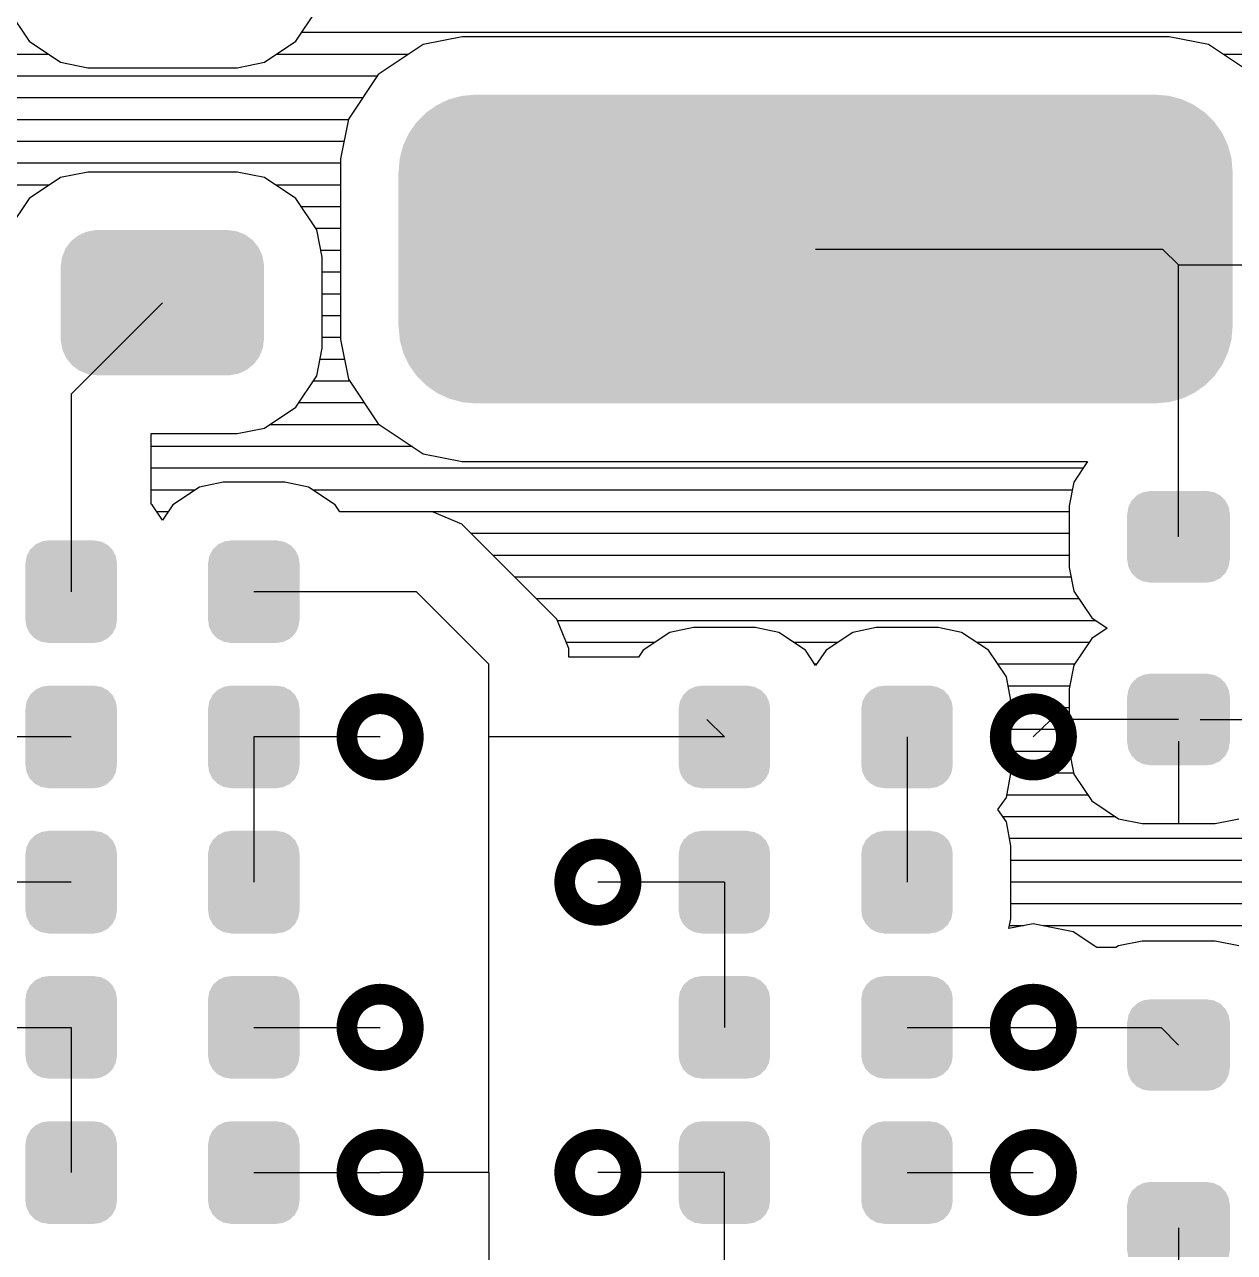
# Model space of a CAD drawing. Extents: x 295 to 953, y 10 to 290.
# Drawn here: x 657.1 to 678.27, y 137.18 to 158.66 of the extents above; entities that cross this region are included whole.
import ezdxf

# ---------------------------------------------------------------- set-up
doc = ezdxf.new("R2010")
doc.units = 0
doc.header["$LTSCALE"] = 5
doc.header["$MEASUREMENT"] = 0
doc.layers.get('0').update_dxf_attribs({"linetype": 'CONTINUOUS', "lineweight": 25})

msp = doc.modelspace()

# ---------------------------------------------------------------- linework, layer by layer
for p, q in [((656.81, 158.915), (657.175, 158.367)), ((661.844, 158.367), (662.21, 158.915)), ((680.457, 158.519), (661.94, 158.519)), ((657.175, 158.367), (657.724, 158.001)), ((661.295, 158.001), (661.844, 158.367)), ((664.069, 158.311), (663.282, 157.787)), ((664.755, 158.448), (664.069, 158.311)), ((677.125, 158.448), (664.755, 158.448)), ((677.81, 158.311), (677.125, 158.448)), ((678.598, 157.787), (677.81, 158.311)), ((657.521, 158.138), (651.826, 158.138)), ((663.805, 158.138), (661.498, 158.138)), ((680.462, 158.138), (678.075, 158.138)), ((657.724, 158.001), (658.202, 157.904)), ((658.202, 157.904), (660.818, 157.904)), ((660.818, 157.904), (661.295, 158.001)), ((663.261, 157.757), (652.08, 157.757)), ((663.282, 157.787), (662.763, 157.005)), ((663.007, 157.376), (652.304, 157.376)), ((662.763, 157.005), (662.621, 156.314)), ((662.758, 156.995), (655.082, 156.995)), ((662.682, 156.614), (655.469, 156.614)), ((662.621, 156.233), (655.656, 156.233)), ((662.621, 156.314), (662.621, 153.149)), ((657.724, 155.984), (657.175, 155.618)), ((658.202, 156.081), (657.724, 155.984)), ((660.818, 156.081), (658.202, 156.081)), ((661.295, 155.984), (660.818, 156.081)), ((661.844, 155.618), (661.295, 155.984)), ((657.521, 155.852), (655.712, 155.852)), ((662.621, 155.852), (661.498, 155.852)), ((657.175, 155.618), (656.81, 155.07)), ((662.21, 155.07), (661.844, 155.618)), ((662.621, 155.471), (661.94, 155.471)), ((662.621, 155.09), (662.2, 155.09)), ((662.301, 154.592), (662.21, 155.07)), ((662.621, 154.709), (662.281, 154.709)), ((670.937, 154.734), (677.008, 154.734)), ((677.008, 154.734), (677.287, 154.455)), ((662.301, 152.997), (662.301, 154.592)), ((677.287, 149.7), (677.287, 154.455)), ((677.287, 154.455), (684.272, 154.455)), ((662.621, 154.328), (662.301, 154.328)), ((657.912, 152.194), (659.507, 153.795)), ((662.621, 153.947), (662.301, 153.947)), ((662.621, 153.566), (662.301, 153.566)), ((662.621, 153.185), (662.301, 153.185)), ((662.621, 153.149), (662.763, 152.459)), ((662.21, 152.514), (662.301, 152.997)), ((662.692, 152.804), (662.266, 152.804)), ((661.844, 151.966), (662.21, 152.514)), ((662.789, 152.423), (662.144, 152.423)), ((662.763, 152.459), (663.282, 151.676)), ((657.912, 152.194), (657.912, 148.74)), ((661.295, 151.6), (661.844, 151.966)), ((663.043, 152.042), (661.89, 152.042)), ((663.312, 151.661), (661.382, 151.661)), ((663.282, 151.676), (664.069, 151.153)), ((659.309, 150.274), (659.309, 151.509)), ((659.309, 151.509), (660.818, 151.509)), ((660.818, 151.509), (661.295, 151.6)), ((663.881, 151.28), (659.309, 151.28)), ((664.069, 151.153), (664.755, 151.016)), ((664.755, 151.016), (675.697, 151.016)), ((675.697, 151.016), (675.458, 150.655)), ((675.616, 150.899), (659.309, 150.899)), ((660.157, 150.569), (659.69, 150.259)), ((660.569, 150.655), (660.157, 150.569)), ((661.651, 150.655), (660.569, 150.655)), ((662.062, 150.569), (661.651, 150.655)), ((662.53, 150.259), (662.062, 150.569)), ((675.458, 150.655), (675.372, 150.244)), ((660.076, 150.518), (659.309, 150.518)), ((675.428, 150.518), (662.144, 150.518)), ((659.329, 150.259), (659.309, 150.274)), ((659.507, 149.99), (659.329, 150.259)), ((659.604, 150.137), (659.416, 150.137)), ((659.69, 150.259), (659.507, 149.99)), ((662.611, 150.137), (662.53, 150.259)), ((675.372, 150.137), (662.611, 150.137)), ((664.232, 150.137), (662.611, 150.137)), ((664.745, 149.924), (664.232, 150.137)), ((675.372, 150.244), (675.372, 149.162)), ((665.141, 149.527), (664.745, 149.924)), ((675.372, 149.756), (664.912, 149.756)), ((666.015, 148.654), (665.141, 149.527)), ((675.372, 149.375), (665.293, 149.375)), ((675.372, 149.162), (675.458, 148.75)), ((675.408, 148.994), (665.674, 148.994)), ((663.952, 148.74), (661.107, 148.74)), ((665.222, 147.47), (663.952, 148.74)), ((666.411, 148.257), (666.015, 148.654)), ((675.458, 148.75), (675.768, 148.283)), ((675.55, 148.613), (666.055, 148.613)), ((666.619, 147.744), (666.411, 148.257)), ((675.844, 148.232), (666.421, 148.232)), ((675.768, 148.283), (676.037, 148.105)), ((668.387, 148.029), (667.92, 147.719)), ((668.798, 148.115), (668.387, 148.029)), ((669.88, 148.115), (668.798, 148.115)), ((670.292, 148.029), (669.88, 148.115)), ((670.759, 147.719), (670.292, 148.029)), ((671.587, 148.029), (671.12, 147.719)), ((671.999, 148.115), (671.587, 148.029)), ((673.081, 148.115), (671.999, 148.115)), ((673.492, 148.029), (673.081, 148.115)), ((673.96, 147.719), (673.492, 148.029)), ((676.037, 148.105), (675.768, 147.922)), ((668.113, 147.851), (666.578, 147.851)), ((671.313, 147.851), (670.566, 147.851)), ((675.717, 147.851), (673.767, 147.851)), ((675.768, 147.922), (675.458, 147.455)), ((666.619, 147.597), (666.619, 147.744)), ((667.838, 147.597), (666.619, 147.597)), ((667.92, 147.719), (667.838, 147.597)), ((670.937, 147.45), (670.759, 147.719)), ((671.12, 147.719), (670.937, 147.45)), ((674.275, 147.252), (673.96, 147.719)), ((665.222, 146.2), (665.222, 147.47)), ((670.952, 147.47), (670.927, 147.47)), ((675.463, 147.47), (674.127, 147.47)), ((675.458, 147.455), (675.372, 147.043)), ((674.356, 146.835), (674.275, 147.252)), ((675.382, 147.089), (674.305, 147.089)), ((675.372, 147.043), (675.372, 145.961)), ((674.356, 145.56), (674.356, 146.835)), ((675.372, 146.708), (674.356, 146.708)), ((669.032, 146.505), (669.342, 146.2)), ((675.057, 146.505), (674.747, 146.2)), ((677.287, 146.505), (675.057, 146.505)), ((676.906, 146.505), (675.372, 146.505)), ((677.668, 146.505), (679.207, 146.505)), ((675.372, 146.327), (674.356, 146.327)), ((657.912, 146.2), (655.697, 146.2)), ((661.107, 146.2), (661.107, 143.66)), ((663.317, 146.2), (661.107, 146.2)), ((665.222, 138.58), (665.222, 146.2)), ((669.342, 146.2), (665.222, 146.2)), ((672.537, 146.2), (672.537, 143.66)), ((677.287, 146.124), (677.287, 144.686)), ((675.377, 145.946), (674.356, 145.946)), ((675.372, 145.961), (675.458, 145.55)), ((674.275, 145.143), (674.356, 145.56)), ((675.453, 145.565), (674.356, 145.565)), ((675.458, 145.55), (675.768, 145.082)), ((674.127, 144.93), (674.275, 145.143)), ((675.702, 145.184), (674.28, 145.184)), ((675.768, 145.082), (676.236, 144.767)), ((674.275, 144.712), (674.127, 144.93)), ((676.19, 144.803), (674.214, 144.803)), ((676.236, 144.767), (676.652, 144.686)), ((677.927, 144.686), (678.344, 144.767)), ((674.356, 144.295), (674.275, 144.712)), ((676.652, 144.686), (677.927, 144.686)), ((686.959, 144.422), (674.331, 144.422)), ((674.356, 143.02), (674.356, 144.295)), ((686.959, 144.041), (674.356, 144.041)), ((657.912, 143.66), (655.697, 143.66)), ((657.531, 143.66), (656.093, 143.66)), ((669.342, 143.66), (667.127, 143.66)), ((669.342, 143.66), (669.342, 141.12)), ((686.959, 143.66), (674.356, 143.66)), ((686.959, 143.279), (674.356, 143.279)), ((674.32, 142.847), (674.356, 143.02)), ((674.747, 142.928), (674.32, 142.847)), ((674.574, 142.898), (674.331, 142.898)), ((675.443, 142.791), (674.747, 142.928)), ((686.959, 142.898), (674.925, 142.898)), ((675.86, 142.517), (675.443, 142.791)), ((676.652, 142.629), (676.236, 142.547)), ((677.927, 142.629), (676.652, 142.629)), ((678.344, 142.547), (677.927, 142.629)), ((676.19, 142.517), (675.86, 142.517)), ((676.19, 142.517), (675.86, 142.517)), ((676.236, 142.547), (676.19, 142.517)), ((655.697, 141.12), (657.912, 141.12)), ((657.912, 141.12), (657.912, 138.58)), ((661.107, 141.12), (663.317, 141.12)), ((672.537, 141.12), (674.747, 141.12)), ((674.747, 141.12), (676.982, 141.12)), ((676.982, 141.12), (677.287, 140.81)), ((661.107, 138.58), (663.317, 138.58)), ((665.222, 138.58), (663.317, 138.58)), ((665.222, 138.58), (665.222, 128.11)), ((669.342, 138.58), (667.127, 138.58)), ((669.342, 136.04), (669.342, 138.58)), ((672.537, 138.58), (674.747, 138.58)), ((677.287, 137.615), (677.287, 129.055))]:
    msp.add_line(p, q)
at = {"const_width": 0.363}
for points in [[(663.898, 146.2, -1), (662.737, 146.2, -1)], [(675.328, 146.2, -1), (674.167, 146.2, -1)], [(667.708, 143.66, -1), (666.547, 143.66, -1)], [(663.898, 141.12, -1), (662.737, 141.12, -1)], [(675.328, 141.12, -1), (674.167, 141.12, -1)], [(663.898, 138.58, -1), (662.737, 138.58, -1)], [(667.708, 138.58, -1), (666.547, 138.58, -1)], [(675.328, 138.58, -1), (674.167, 138.58, -1)]]:
    msp.add_lwpolyline(points, format="xyb", close=True, dxfattribs=at)
for points in [[(677.121, 157.414), (676.888, 157.434), (664.761, 157.414), (664.986, 157.434)], [(677.751, 157.12), (677.565, 157.25), (664.124, 157.12), (664.308, 157.25)], [(677.565, 157.25), (677.559, 157.254), (664.308, 157.25), (664.317, 157.254)], [(677.559, 157.254), (677.353, 157.35), (664.317, 157.254), (664.519, 157.35)], [(677.353, 157.35), (677.347, 157.353), (664.519, 157.35), (664.53, 157.353)], [(677.347, 157.353), (677.127, 157.412), (664.53, 157.353), (664.745, 157.412)], [(677.127, 157.412), (677.121, 157.414), (664.745, 157.412), (664.761, 157.414)], [(677.917, 156.955), (677.756, 157.115), (663.958, 156.955), (664.117, 157.115)], [(677.756, 157.115), (677.751, 157.12), (664.117, 157.115), (664.124, 157.12)], [(678.051, 156.764), (677.921, 156.949), (663.824, 156.764), (663.952, 156.949)], [(677.921, 156.949), (677.917, 156.955), (663.952, 156.949), (663.958, 156.955)], [(678.151, 156.553), (678.055, 156.757), (663.724, 156.553), (663.819, 156.757)], [(678.055, 156.757), (678.051, 156.764), (663.819, 156.757), (663.824, 156.764)], [(678.213, 156.327), (678.153, 156.545), (663.662, 156.327), (663.72, 156.545)], [(678.153, 156.545), (678.151, 156.553), (663.72, 156.545), (663.724, 156.553)], [(678.235, 156.086), (678.214, 156.319), (663.64, 156.086), (663.66, 156.319)], [(678.214, 156.319), (678.213, 156.327), (663.66, 156.319), (663.662, 156.327)], [(678.237, 153.383), (678.237, 156.086), (663.637, 153.383), (663.637, 156.086)], [(660.809, 155.044), (660.657, 155.064), (658.224, 155.044), (658.331, 155.064)], [(660.657, 155.064), (660.65, 155.065), (658.331, 155.064), (658.364, 155.065)], [(661.189, 154.766), (661.106, 154.867), (657.83, 154.766), (657.904, 154.867)], [(661.106, 154.867), (661.087, 154.89), (657.904, 154.867), (657.932, 154.89)], [(661.087, 154.89), (660.981, 154.968), (657.932, 154.89), (658.028, 154.968)], [(660.981, 154.968), (660.958, 154.985), (658.028, 154.968), (658.064, 154.985)], [(660.958, 154.985), (660.832, 155.035), (658.064, 154.985), (658.173, 155.035)], [(660.832, 155.035), (660.809, 155.044), (658.173, 155.035), (658.224, 155.044)], [(661.256, 154.62), (661.202, 154.738), (657.762, 154.62), (657.809, 154.738)], [(661.202, 154.738), (661.189, 154.766), (657.809, 154.738), (657.83, 154.766)], [(661.285, 154.43), (661.284, 154.463), (657.729, 154.43), (657.733, 154.463)], [(661.285, 153.16), (661.285, 154.43), (657.729, 153.16), (657.729, 154.43)], [(661.284, 154.463), (661.262, 154.589), (657.733, 154.463), (657.749, 154.589)], [(661.262, 154.589), (661.256, 154.62), (657.749, 154.589), (657.762, 154.62)], [(678.214, 153.15), (678.235, 153.383), (663.661, 153.15), (663.64, 153.383)], [(661.281, 153.127), (661.285, 153.16), (657.73, 153.127), (657.729, 153.16)], [(678.212, 153.142), (678.214, 153.15), (663.661, 153.142), (663.661, 153.15)], [(678.154, 152.924), (678.212, 153.142), (663.721, 152.924), (663.661, 153.142)], [(661.265, 153.001), (661.281, 153.127), (657.753, 153.001), (657.73, 153.127)], [(661.252, 152.969), (661.265, 153.001), (657.758, 152.969), (657.753, 153.001)], [(661.205, 152.852), (661.252, 152.969), (657.812, 152.852), (657.758, 152.969)], [(678.15, 152.916), (678.154, 152.924), (663.723, 152.916), (663.721, 152.924)], [(678.056, 152.712), (678.15, 152.916), (663.819, 152.712), (663.723, 152.916)], [(661.185, 152.823), (661.205, 152.852), (657.825, 152.823), (657.812, 152.852)], [(661.111, 152.722), (661.185, 152.823), (657.908, 152.722), (657.825, 152.823)], [(661.082, 152.699), (661.111, 152.722), (657.927, 152.699), (657.908, 152.722)], [(678.051, 152.705), (678.056, 152.712), (663.823, 152.705), (663.819, 152.712)], [(677.922, 152.52), (678.051, 152.705), (663.953, 152.52), (663.823, 152.705)], [(660.986, 152.621), (661.082, 152.699), (658.033, 152.621), (657.927, 152.699)], [(660.95, 152.604), (660.986, 152.621), (658.056, 152.604), (658.033, 152.621)], [(660.841, 152.554), (660.95, 152.604), (658.182, 152.554), (658.056, 152.604)], [(660.791, 152.545), (660.841, 152.554), (658.205, 152.545), (658.182, 152.554)], [(660.683, 152.525), (660.791, 152.545), (658.357, 152.525), (658.205, 152.545)], [(660.65, 152.525), (660.683, 152.525), (658.364, 152.525), (658.357, 152.525)], [(677.916, 152.514), (677.922, 152.52), (663.957, 152.514), (663.953, 152.52)], [(677.757, 152.354), (677.916, 152.514), (664.118, 152.354), (663.957, 152.514)], [(677.75, 152.348), (677.757, 152.354), (664.123, 152.348), (664.118, 152.354)], [(677.566, 152.219), (677.75, 152.348), (664.309, 152.219), (664.123, 152.348)], [(677.558, 152.215), (677.566, 152.219), (664.315, 152.215), (664.309, 152.219)], [(677.355, 152.119), (677.558, 152.215), (664.521, 152.119), (664.315, 152.215)], [(677.345, 152.116), (677.355, 152.119), (664.527, 152.116), (664.521, 152.119)], [(677.129, 152.057), (677.345, 152.116), (664.747, 152.057), (664.527, 152.116)], [(677.113, 152.055), (677.129, 152.057), (664.753, 152.055), (664.747, 152.057)], [(676.888, 152.034), (677.113, 152.055), (664.986, 152.034), (664.753, 152.055)], [(678.113, 150.328), (678.102, 150.339), (676.464, 150.328), (676.469, 150.339)], [(678.102, 150.339), (678.025, 150.42), (676.469, 150.339), (676.552, 150.42)], [(678.025, 150.42), (678.01, 150.428), (676.552, 150.42), (676.56, 150.428)], [(678.01, 150.428), (677.913, 150.479), (676.56, 150.428), (676.666, 150.479)], [(677.913, 150.479), (677.888, 150.483), (676.666, 150.479), (676.674, 150.483)], [(677.888, 150.483), (677.787, 150.5), (676.674, 150.483), (676.787, 150.5)], [(678.184, 150.101), (678.168, 150.214), (676.39, 150.101), (676.409, 150.214)], [(678.168, 150.214), (678.161, 150.227), (676.409, 150.214), (676.411, 150.227)], [(678.161, 150.227), (678.113, 150.328), (676.411, 150.227), (676.464, 150.328)], [(678.186, 149.299), (678.186, 150.101), (676.388, 149.299), (676.388, 150.101)], [(658.629, 149.478), (658.551, 149.557), (657.193, 149.478), (657.276, 149.557)], [(658.551, 149.557), (658.535, 149.565), (657.276, 149.557), (657.284, 149.565)], [(658.535, 149.565), (658.439, 149.616), (657.284, 149.565), (657.39, 149.616)], [(658.439, 149.616), (658.413, 149.62), (657.39, 149.616), (657.399, 149.62)], [(658.413, 149.62), (658.313, 149.636), (657.399, 149.62), (657.511, 149.636)], [(658.313, 149.636), (658.313, 149.639), (657.511, 149.636), (657.511, 149.639)], [(661.824, 149.478), (661.747, 149.557), (660.388, 149.478), (660.471, 149.557)], [(661.747, 149.557), (661.731, 149.565), (660.471, 149.557), (660.48, 149.565)], [(661.731, 149.565), (661.634, 149.616), (660.48, 149.565), (660.585, 149.616)], [(661.634, 149.616), (661.608, 149.62), (660.585, 149.616), (660.594, 149.62)], [(661.608, 149.62), (661.509, 149.636), (660.594, 149.62), (660.706, 149.636)], [(661.509, 149.636), (661.509, 149.639), (660.706, 149.636), (660.706, 149.639)], [(658.712, 149.24), (658.695, 149.352), (657.112, 149.24), (657.131, 149.352)], [(658.695, 149.352), (658.689, 149.365), (657.131, 149.352), (657.133, 149.365)], [(658.689, 149.365), (658.64, 149.466), (657.133, 149.365), (657.187, 149.466)], [(658.64, 149.466), (658.629, 149.478), (657.187, 149.466), (657.193, 149.478)], [(661.907, 149.24), (661.89, 149.352), (660.307, 149.24), (660.326, 149.352)], [(661.89, 149.352), (661.884, 149.365), (660.326, 149.352), (660.328, 149.365)], [(661.884, 149.365), (661.835, 149.466), (660.328, 149.365), (660.382, 149.466)], [(661.835, 149.466), (661.824, 149.478), (660.382, 149.466), (660.388, 149.478)], [(678.166, 149.186), (678.184, 149.299), (676.407, 149.186), (676.39, 149.299)], [(658.712, 149.238), (658.712, 149.24), (657.112, 149.238), (657.112, 149.24)], [(658.712, 148.242), (658.712, 149.238), (657.112, 148.242), (657.112, 149.238)], [(661.907, 149.238), (661.907, 149.24), (660.307, 149.238), (660.307, 149.24)], [(661.907, 148.242), (661.907, 149.238), (660.307, 148.242), (660.307, 149.238)], [(678.164, 149.174), (678.166, 149.186), (676.413, 149.174), (676.407, 149.186)], [(678.111, 149.072), (678.164, 149.174), (676.461, 149.072), (676.413, 149.174)], [(678.105, 149.061), (678.111, 149.072), (676.472, 149.061), (676.461, 149.072)], [(678.022, 148.98), (678.105, 149.061), (676.549, 148.98), (676.472, 149.061)], [(678.014, 148.972), (678.022, 148.98), (676.564, 148.972), (676.549, 148.98)], [(677.908, 148.921), (678.014, 148.972), (676.662, 148.921), (676.564, 148.972)], [(677.9, 148.917), (677.908, 148.921), (676.686, 148.917), (676.662, 148.921)], [(677.787, 148.9), (677.9, 148.917), (676.787, 148.9), (676.686, 148.917)], [(658.712, 148.24), (658.712, 148.242), (657.112, 148.24), (657.112, 148.242)], [(658.693, 148.128), (658.712, 148.24), (657.129, 148.128), (657.112, 148.24)], [(661.907, 148.24), (661.907, 148.242), (660.307, 148.24), (660.307, 148.242)], [(661.888, 148.128), (661.907, 148.24), (660.324, 148.128), (660.307, 148.24)], [(658.691, 148.115), (658.693, 148.128), (657.135, 148.115), (657.129, 148.128)], [(658.637, 148.014), (658.691, 148.115), (657.184, 148.014), (657.135, 148.115)], [(658.631, 148.002), (658.637, 148.014), (657.195, 148.002), (657.184, 148.014)], [(658.548, 147.923), (658.631, 148.002), (657.273, 147.923), (657.195, 148.002)], [(661.886, 148.115), (661.888, 148.128), (660.331, 148.115), (660.324, 148.128)], [(661.833, 148.014), (661.886, 148.115), (660.38, 148.014), (660.331, 148.115)], [(661.827, 148.002), (661.833, 148.014), (660.391, 148.002), (660.38, 148.014)], [(661.744, 147.923), (661.827, 148.002), (660.468, 147.923), (660.391, 148.002)], [(658.54, 147.915), (658.548, 147.923), (657.289, 147.915), (657.273, 147.923)], [(658.434, 147.864), (658.54, 147.915), (657.385, 147.864), (657.289, 147.915)], [(658.425, 147.86), (658.434, 147.864), (657.411, 147.86), (657.385, 147.864)], [(658.313, 147.844), (658.425, 147.86), (657.511, 147.844), (657.411, 147.86)], [(658.313, 147.841), (658.313, 147.844), (657.511, 147.841), (657.511, 147.844)], [(661.735, 147.915), (661.744, 147.923), (660.484, 147.915), (660.468, 147.923)], [(661.629, 147.864), (661.735, 147.915), (660.581, 147.864), (660.484, 147.915)], [(661.62, 147.86), (661.629, 147.864), (660.607, 147.86), (660.581, 147.864)], [(661.509, 147.844), (661.62, 147.86), (660.706, 147.844), (660.607, 147.86)], [(661.509, 147.841), (661.509, 147.844), (660.706, 147.841), (660.706, 147.844)], [(678.161, 147.031), (678.113, 147.133), (676.411, 147.031), (676.464, 147.133)], [(678.113, 147.133), (678.102, 147.144), (676.464, 147.133), (676.469, 147.144)], [(678.102, 147.144), (678.025, 147.225), (676.469, 147.144), (676.552, 147.225)], [(678.025, 147.225), (678.01, 147.233), (676.552, 147.225), (676.56, 147.233)], [(678.01, 147.233), (677.913, 147.284), (676.56, 147.233), (676.666, 147.284)], [(677.913, 147.284), (677.888, 147.288), (676.666, 147.284), (676.674, 147.288)], [(677.888, 147.288), (677.787, 147.305), (676.674, 147.288), (676.787, 147.305)], [(658.689, 146.825), (658.64, 146.926), (657.133, 146.825), (657.187, 146.926)], [(658.64, 146.926), (658.629, 146.938), (657.187, 146.926), (657.193, 146.938)], [(658.629, 146.938), (658.551, 147.017), (657.193, 146.938), (657.276, 147.017)], [(658.551, 147.017), (658.535, 147.025), (657.276, 147.017), (657.284, 147.025)], [(658.535, 147.025), (658.439, 147.076), (657.284, 147.025), (657.39, 147.076)], [(658.439, 147.076), (658.413, 147.08), (657.39, 147.076), (657.399, 147.08)], [(658.413, 147.08), (658.313, 147.096), (657.399, 147.08), (657.511, 147.096)], [(658.313, 147.096), (658.313, 147.099), (657.511, 147.096), (657.511, 147.099)], [(661.884, 146.825), (661.835, 146.926), (660.328, 146.825), (660.382, 146.926)], [(661.835, 146.926), (661.824, 146.938), (660.382, 146.926), (660.388, 146.938)], [(661.824, 146.938), (661.747, 147.017), (660.388, 146.938), (660.471, 147.017)], [(661.747, 147.017), (661.731, 147.025), (660.471, 147.017), (660.48, 147.025)], [(661.731, 147.025), (661.634, 147.076), (660.48, 147.025), (660.585, 147.076)], [(661.634, 147.076), (661.608, 147.08), (660.585, 147.076), (660.594, 147.08)], [(661.608, 147.08), (661.509, 147.096), (660.594, 147.08), (660.706, 147.096)], [(661.509, 147.096), (661.509, 147.099), (660.706, 147.096), (660.706, 147.099)], [(670.119, 146.825), (670.07, 146.926), (668.563, 146.825), (668.617, 146.926)], [(670.07, 146.926), (670.059, 146.938), (668.617, 146.926), (668.623, 146.938)], [(670.059, 146.938), (669.981, 147.017), (668.623, 146.938), (668.706, 147.017)], [(669.981, 147.017), (669.965, 147.025), (668.706, 147.017), (668.714, 147.025)], [(669.965, 147.025), (669.869, 147.076), (668.714, 147.025), (668.82, 147.076)], [(669.869, 147.076), (669.843, 147.08), (668.82, 147.076), (668.829, 147.08)], [(669.843, 147.08), (669.743, 147.096), (668.829, 147.08), (668.941, 147.096)], [(669.743, 147.096), (669.743, 147.099), (668.941, 147.096), (668.941, 147.099)], [(673.314, 146.825), (673.265, 146.926), (671.758, 146.825), (671.812, 146.926)], [(673.265, 146.926), (673.254, 146.938), (671.812, 146.926), (671.818, 146.938)], [(673.254, 146.938), (673.177, 147.017), (671.818, 146.938), (671.901, 147.017)], [(673.177, 147.017), (673.161, 147.025), (671.901, 147.017), (671.91, 147.025)], [(673.161, 147.025), (673.064, 147.076), (671.91, 147.025), (672.015, 147.076)], [(673.064, 147.076), (673.038, 147.08), (672.015, 147.076), (672.024, 147.08)], [(673.038, 147.08), (672.939, 147.096), (672.024, 147.08), (672.136, 147.096)], [(672.939, 147.096), (672.939, 147.099), (672.136, 147.096), (672.136, 147.099)], [(678.186, 146.103), (678.186, 146.906), (676.388, 146.103), (676.388, 146.906)], [(678.184, 146.906), (678.168, 147.019), (676.39, 146.906), (676.409, 147.019)], [(678.168, 147.019), (678.161, 147.031), (676.409, 147.019), (676.411, 147.031)], [(658.712, 146.7), (658.695, 146.812), (657.112, 146.7), (657.131, 146.812)], [(658.712, 146.698), (658.712, 146.7), (657.112, 146.698), (657.112, 146.7)], [(658.712, 145.702), (658.712, 146.698), (657.112, 145.702), (657.112, 146.698)], [(658.695, 146.812), (658.689, 146.825), (657.131, 146.812), (657.133, 146.825)], [(661.907, 146.7), (661.89, 146.812), (660.307, 146.7), (660.326, 146.812)], [(661.907, 146.698), (661.907, 146.7), (660.307, 146.698), (660.307, 146.7)], [(661.907, 145.702), (661.907, 146.698), (660.307, 145.702), (660.307, 146.698)], [(661.89, 146.812), (661.884, 146.825), (660.326, 146.812), (660.328, 146.825)], [(670.142, 146.7), (670.125, 146.812), (668.542, 146.7), (668.561, 146.812)], [(670.142, 146.698), (670.142, 146.7), (668.542, 146.698), (668.542, 146.7)], [(670.142, 145.702), (670.142, 146.698), (668.542, 145.702), (668.542, 146.698)], [(670.125, 146.812), (670.119, 146.825), (668.561, 146.812), (668.563, 146.825)], [(673.337, 146.7), (673.32, 146.812), (671.737, 146.7), (671.756, 146.812)], [(673.337, 146.698), (673.337, 146.7), (671.737, 146.698), (671.737, 146.7)], [(673.337, 145.702), (673.337, 146.698), (671.737, 145.702), (671.737, 146.698)], [(673.32, 146.812), (673.314, 146.825), (671.756, 146.812), (671.758, 146.825)], [(678.166, 145.991), (678.184, 146.103), (676.407, 145.991), (676.39, 146.103)], [(678.164, 145.978), (678.166, 145.991), (676.413, 145.978), (676.407, 145.991)], [(678.111, 145.876), (678.164, 145.978), (676.461, 145.876), (676.413, 145.978)], [(678.105, 145.866), (678.111, 145.876), (676.472, 145.866), (676.461, 145.876)], [(678.022, 145.785), (678.105, 145.866), (676.549, 145.785), (676.472, 145.866)], [(658.712, 145.7), (658.712, 145.702), (657.112, 145.7), (657.112, 145.702)], [(658.693, 145.588), (658.712, 145.7), (657.129, 145.588), (657.112, 145.7)], [(661.907, 145.7), (661.907, 145.702), (660.307, 145.7), (660.307, 145.702)], [(661.888, 145.588), (661.907, 145.7), (660.324, 145.588), (660.307, 145.7)], [(670.142, 145.7), (670.142, 145.702), (668.542, 145.7), (668.542, 145.702)], [(670.123, 145.588), (670.142, 145.7), (668.559, 145.588), (668.542, 145.7)], [(673.337, 145.7), (673.337, 145.702), (671.737, 145.7), (671.737, 145.702)], [(673.318, 145.588), (673.337, 145.7), (671.754, 145.588), (671.737, 145.7)], [(678.014, 145.777), (678.022, 145.785), (676.564, 145.777), (676.549, 145.785)], [(677.908, 145.726), (678.014, 145.777), (676.662, 145.726), (676.564, 145.777)], [(677.9, 145.722), (677.908, 145.726), (676.686, 145.722), (676.662, 145.726)], [(677.787, 145.705), (677.9, 145.722), (676.787, 145.705), (676.686, 145.722)], [(658.691, 145.575), (658.693, 145.588), (657.135, 145.575), (657.129, 145.588)], [(658.637, 145.474), (658.691, 145.575), (657.184, 145.474), (657.135, 145.575)], [(658.631, 145.462), (658.637, 145.474), (657.195, 145.462), (657.184, 145.474)], [(658.548, 145.383), (658.631, 145.462), (657.273, 145.383), (657.195, 145.462)], [(661.886, 145.575), (661.888, 145.588), (660.331, 145.575), (660.324, 145.588)], [(661.833, 145.474), (661.886, 145.575), (660.38, 145.474), (660.331, 145.575)], [(661.827, 145.462), (661.833, 145.474), (660.391, 145.462), (660.38, 145.474)], [(661.744, 145.383), (661.827, 145.462), (660.468, 145.383), (660.391, 145.462)], [(670.121, 145.575), (670.123, 145.588), (668.565, 145.575), (668.559, 145.588)], [(670.067, 145.474), (670.121, 145.575), (668.614, 145.474), (668.565, 145.575)], [(670.061, 145.462), (670.067, 145.474), (668.625, 145.462), (668.614, 145.474)], [(669.978, 145.383), (670.061, 145.462), (668.703, 145.383), (668.625, 145.462)], [(673.316, 145.575), (673.318, 145.588), (671.761, 145.575), (671.754, 145.588)], [(673.263, 145.474), (673.316, 145.575), (671.81, 145.474), (671.761, 145.575)], [(673.257, 145.462), (673.263, 145.474), (671.821, 145.462), (671.81, 145.474)], [(673.174, 145.383), (673.257, 145.462), (671.898, 145.383), (671.821, 145.462)], [(658.54, 145.375), (658.548, 145.383), (657.289, 145.375), (657.273, 145.383)], [(658.434, 145.324), (658.54, 145.375), (657.385, 145.324), (657.289, 145.375)], [(658.425, 145.32), (658.434, 145.324), (657.411, 145.32), (657.385, 145.324)], [(658.313, 145.304), (658.425, 145.32), (657.511, 145.304), (657.411, 145.32)], [(658.313, 145.301), (658.313, 145.304), (657.511, 145.301), (657.511, 145.304)], [(661.735, 145.375), (661.744, 145.383), (660.484, 145.375), (660.468, 145.383)], [(661.629, 145.324), (661.735, 145.375), (660.581, 145.324), (660.484, 145.375)], [(661.62, 145.32), (661.629, 145.324), (660.607, 145.32), (660.581, 145.324)], [(661.509, 145.304), (661.62, 145.32), (660.706, 145.304), (660.607, 145.32)], [(661.509, 145.301), (661.509, 145.304), (660.706, 145.301), (660.706, 145.304)], [(669.97, 145.375), (669.978, 145.383), (668.719, 145.375), (668.703, 145.383)], [(669.864, 145.324), (669.97, 145.375), (668.815, 145.324), (668.719, 145.375)], [(669.855, 145.32), (669.864, 145.324), (668.841, 145.32), (668.815, 145.324)], [(669.743, 145.304), (669.855, 145.32), (668.941, 145.304), (668.841, 145.32)], [(669.743, 145.301), (669.743, 145.304), (668.941, 145.301), (668.941, 145.304)], [(673.165, 145.375), (673.174, 145.383), (671.914, 145.375), (671.898, 145.383)], [(673.059, 145.324), (673.165, 145.375), (672.011, 145.324), (671.914, 145.375)], [(673.05, 145.32), (673.059, 145.324), (672.037, 145.32), (672.011, 145.324)], [(672.939, 145.304), (673.05, 145.32), (672.136, 145.304), (672.037, 145.32)], [(672.939, 145.301), (672.939, 145.304), (672.136, 145.301), (672.136, 145.304)], [(658.413, 144.54), (658.313, 144.556), (657.399, 144.54), (657.511, 144.556)], [(658.313, 144.556), (658.313, 144.559), (657.511, 144.556), (657.511, 144.559)], [(661.608, 144.54), (661.509, 144.556), (660.594, 144.54), (660.706, 144.556)], [(661.509, 144.556), (661.509, 144.559), (660.706, 144.556), (660.706, 144.559)], [(669.843, 144.54), (669.743, 144.556), (668.829, 144.54), (668.941, 144.556)], [(669.743, 144.556), (669.743, 144.559), (668.941, 144.556), (668.941, 144.559)], [(673.038, 144.54), (672.939, 144.556), (672.024, 144.54), (672.136, 144.556)], [(672.939, 144.556), (672.939, 144.559), (672.136, 144.556), (672.136, 144.559)], [(658.689, 144.285), (658.64, 144.386), (657.133, 144.285), (657.187, 144.386)], [(658.64, 144.386), (658.629, 144.398), (657.187, 144.386), (657.193, 144.398)], [(658.629, 144.398), (658.551, 144.477), (657.193, 144.398), (657.276, 144.477)], [(658.551, 144.477), (658.535, 144.485), (657.276, 144.477), (657.284, 144.485)], [(658.535, 144.485), (658.439, 144.536), (657.284, 144.485), (657.39, 144.536)], [(658.439, 144.536), (658.413, 144.54), (657.39, 144.536), (657.399, 144.54)], [(661.884, 144.285), (661.835, 144.386), (660.328, 144.285), (660.382, 144.386)], [(661.835, 144.386), (661.824, 144.398), (660.382, 144.386), (660.388, 144.398)], [(661.824, 144.398), (661.747, 144.477), (660.388, 144.398), (660.471, 144.477)], [(661.747, 144.477), (661.731, 144.485), (660.471, 144.477), (660.48, 144.485)], [(661.731, 144.485), (661.634, 144.536), (660.48, 144.485), (660.585, 144.536)], [(661.634, 144.536), (661.608, 144.54), (660.585, 144.536), (660.594, 144.54)], [(670.119, 144.285), (670.07, 144.386), (668.563, 144.285), (668.617, 144.386)], [(670.07, 144.386), (670.059, 144.398), (668.617, 144.386), (668.623, 144.398)], [(670.059, 144.398), (669.981, 144.477), (668.623, 144.398), (668.706, 144.477)], [(669.981, 144.477), (669.965, 144.485), (668.706, 144.477), (668.714, 144.485)], [(669.965, 144.485), (669.869, 144.536), (668.714, 144.485), (668.82, 144.536)], [(669.869, 144.536), (669.843, 144.54), (668.82, 144.536), (668.829, 144.54)], [(673.314, 144.285), (673.265, 144.386), (671.758, 144.285), (671.812, 144.386)], [(673.265, 144.386), (673.254, 144.398), (671.812, 144.386), (671.818, 144.398)], [(673.254, 144.398), (673.177, 144.477), (671.818, 144.398), (671.901, 144.477)], [(673.177, 144.477), (673.161, 144.485), (671.901, 144.477), (671.91, 144.485)], [(673.161, 144.485), (673.064, 144.536), (671.91, 144.485), (672.015, 144.536)], [(673.064, 144.536), (673.038, 144.54), (672.015, 144.536), (672.024, 144.54)], [(658.712, 144.16), (658.695, 144.272), (657.112, 144.16), (657.131, 144.272)], [(658.712, 144.158), (658.712, 144.16), (657.112, 144.158), (657.112, 144.16)], [(658.712, 143.162), (658.712, 144.158), (657.112, 143.162), (657.112, 144.158)], [(658.695, 144.272), (658.689, 144.285), (657.131, 144.272), (657.133, 144.285)], [(661.907, 144.16), (661.89, 144.272), (660.307, 144.16), (660.326, 144.272)], [(661.907, 144.158), (661.907, 144.16), (660.307, 144.158), (660.307, 144.16)], [(661.907, 143.162), (661.907, 144.158), (660.307, 143.162), (660.307, 144.158)], [(661.89, 144.272), (661.884, 144.285), (660.326, 144.272), (660.328, 144.285)], [(670.142, 144.16), (670.125, 144.272), (668.542, 144.16), (668.561, 144.272)], [(670.142, 144.158), (670.142, 144.16), (668.542, 144.158), (668.542, 144.16)], [(670.142, 143.162), (670.142, 144.158), (668.542, 143.162), (668.542, 144.158)], [(670.125, 144.272), (670.119, 144.285), (668.561, 144.272), (668.563, 144.285)], [(673.337, 144.16), (673.32, 144.272), (671.737, 144.16), (671.756, 144.272)], [(673.337, 144.158), (673.337, 144.16), (671.737, 144.158), (671.737, 144.16)], [(673.337, 143.162), (673.337, 144.158), (671.737, 143.162), (671.737, 144.158)], [(673.32, 144.272), (673.314, 144.285), (671.756, 144.272), (671.758, 144.285)], [(658.712, 143.16), (658.712, 143.162), (657.112, 143.16), (657.112, 143.162)], [(658.693, 143.048), (658.712, 143.16), (657.129, 143.048), (657.112, 143.16)], [(658.691, 143.035), (658.693, 143.048), (657.135, 143.035), (657.129, 143.048)], [(661.907, 143.16), (661.907, 143.162), (660.307, 143.16), (660.307, 143.162)], [(661.888, 143.048), (661.907, 143.16), (660.324, 143.048), (660.307, 143.16)], [(661.886, 143.035), (661.888, 143.048), (660.331, 143.035), (660.324, 143.048)], [(670.142, 143.16), (670.142, 143.162), (668.542, 143.16), (668.542, 143.162)], [(670.123, 143.048), (670.142, 143.16), (668.559, 143.048), (668.542, 143.16)], [(670.121, 143.035), (670.123, 143.048), (668.565, 143.035), (668.559, 143.048)], [(673.337, 143.16), (673.337, 143.162), (671.737, 143.16), (671.737, 143.162)], [(673.318, 143.048), (673.337, 143.16), (671.754, 143.048), (671.737, 143.16)], [(673.316, 143.035), (673.318, 143.048), (671.761, 143.035), (671.754, 143.048)], [(658.637, 142.934), (658.691, 143.035), (657.184, 142.934), (657.135, 143.035)], [(658.631, 142.922), (658.637, 142.934), (657.195, 142.922), (657.184, 142.934)], [(658.548, 142.843), (658.631, 142.922), (657.273, 142.843), (657.195, 142.922)], [(658.54, 142.835), (658.548, 142.843), (657.289, 142.835), (657.273, 142.843)], [(658.434, 142.784), (658.54, 142.835), (657.385, 142.784), (657.289, 142.835)], [(661.833, 142.934), (661.886, 143.035), (660.38, 142.934), (660.331, 143.035)], [(661.827, 142.922), (661.833, 142.934), (660.391, 142.922), (660.38, 142.934)], [(661.744, 142.843), (661.827, 142.922), (660.468, 142.843), (660.391, 142.922)], [(661.735, 142.835), (661.744, 142.843), (660.484, 142.835), (660.468, 142.843)], [(661.629, 142.784), (661.735, 142.835), (660.581, 142.784), (660.484, 142.835)], [(670.067, 142.934), (670.121, 143.035), (668.614, 142.934), (668.565, 143.035)], [(670.061, 142.922), (670.067, 142.934), (668.625, 142.922), (668.614, 142.934)], [(669.978, 142.843), (670.061, 142.922), (668.703, 142.843), (668.625, 142.922)], [(669.97, 142.835), (669.978, 142.843), (668.719, 142.835), (668.703, 142.843)], [(669.864, 142.784), (669.97, 142.835), (668.815, 142.784), (668.719, 142.835)], [(673.263, 142.934), (673.316, 143.035), (671.81, 142.934), (671.761, 143.035)], [(673.257, 142.922), (673.263, 142.934), (671.821, 142.922), (671.81, 142.934)], [(673.174, 142.843), (673.257, 142.922), (671.898, 142.843), (671.821, 142.922)], [(673.165, 142.835), (673.174, 142.843), (671.914, 142.835), (671.898, 142.843)], [(673.059, 142.784), (673.165, 142.835), (672.011, 142.784), (671.914, 142.835)], [(658.425, 142.78), (658.434, 142.784), (657.411, 142.78), (657.385, 142.784)], [(658.313, 142.764), (658.425, 142.78), (657.511, 142.764), (657.411, 142.78)], [(658.313, 142.761), (658.313, 142.764), (657.511, 142.761), (657.511, 142.764)], [(661.62, 142.78), (661.629, 142.784), (660.607, 142.78), (660.581, 142.784)], [(661.509, 142.764), (661.62, 142.78), (660.706, 142.764), (660.607, 142.78)], [(661.509, 142.761), (661.509, 142.764), (660.706, 142.761), (660.706, 142.764)], [(669.855, 142.78), (669.864, 142.784), (668.841, 142.78), (668.815, 142.784)], [(669.743, 142.764), (669.855, 142.78), (668.941, 142.764), (668.841, 142.78)], [(669.743, 142.761), (669.743, 142.764), (668.941, 142.761), (668.941, 142.764)], [(673.05, 142.78), (673.059, 142.784), (672.037, 142.78), (672.011, 142.784)], [(672.939, 142.764), (673.05, 142.78), (672.136, 142.764), (672.037, 142.78)], [(672.939, 142.761), (672.939, 142.764), (672.136, 142.761), (672.136, 142.764)], [(658.535, 141.945), (658.439, 141.996), (657.284, 141.945), (657.39, 141.996)], [(658.439, 141.996), (658.413, 142), (657.39, 141.996), (657.399, 142)], [(658.413, 142), (658.313, 142.016), (657.399, 142), (657.511, 142.016)], [(658.313, 142.016), (658.313, 142.019), (657.511, 142.016), (657.511, 142.019)], [(661.731, 141.945), (661.634, 141.996), (660.48, 141.945), (660.585, 141.996)], [(661.634, 141.996), (661.608, 142), (660.585, 141.996), (660.594, 142)], [(661.608, 142), (661.509, 142.016), (660.594, 142), (660.706, 142.016)], [(661.509, 142.016), (661.509, 142.019), (660.706, 142.016), (660.706, 142.019)], [(669.965, 141.945), (669.869, 141.996), (668.714, 141.945), (668.82, 141.996)], [(669.869, 141.996), (669.843, 142), (668.82, 141.996), (668.829, 142)], [(669.843, 142), (669.743, 142.016), (668.829, 142), (668.941, 142.016)], [(669.743, 142.016), (669.743, 142.019), (668.941, 142.016), (668.941, 142.019)], [(673.161, 141.945), (673.064, 141.996), (671.91, 141.945), (672.015, 141.996)], [(673.064, 141.996), (673.038, 142), (672.015, 141.996), (672.024, 142)], [(673.038, 142), (672.939, 142.016), (672.024, 142), (672.136, 142.016)], [(672.939, 142.016), (672.939, 142.019), (672.136, 142.016), (672.136, 142.019)], [(658.689, 141.745), (658.64, 141.846), (657.133, 141.745), (657.187, 141.846)], [(658.64, 141.846), (658.629, 141.858), (657.187, 141.846), (657.193, 141.858)], [(658.629, 141.858), (658.551, 141.937), (657.193, 141.858), (657.276, 141.937)], [(658.551, 141.937), (658.535, 141.945), (657.276, 141.937), (657.284, 141.945)], [(661.884, 141.745), (661.835, 141.846), (660.328, 141.745), (660.382, 141.846)], [(661.835, 141.846), (661.824, 141.858), (660.382, 141.846), (660.388, 141.858)], [(661.824, 141.858), (661.747, 141.937), (660.388, 141.858), (660.471, 141.937)], [(661.747, 141.937), (661.731, 141.945), (660.471, 141.937), (660.48, 141.945)], [(670.119, 141.745), (670.07, 141.846), (668.563, 141.745), (668.617, 141.846)], [(670.07, 141.846), (670.059, 141.858), (668.617, 141.846), (668.623, 141.858)], [(670.059, 141.858), (669.981, 141.937), (668.623, 141.858), (668.706, 141.937)], [(669.981, 141.937), (669.965, 141.945), (668.706, 141.937), (668.714, 141.945)], [(673.314, 141.745), (673.265, 141.846), (671.758, 141.745), (671.812, 141.846)], [(673.265, 141.846), (673.254, 141.858), (671.812, 141.846), (671.818, 141.858)], [(673.254, 141.858), (673.177, 141.937), (671.818, 141.858), (671.901, 141.937)], [(673.177, 141.937), (673.161, 141.945), (671.901, 141.937), (671.91, 141.945)], [(658.712, 141.62), (658.695, 141.732), (657.112, 141.62), (657.131, 141.732)], [(658.712, 141.618), (658.712, 141.62), (657.112, 141.618), (657.112, 141.62)], [(658.712, 140.622), (658.712, 141.618), (657.112, 140.622), (657.112, 141.618)], [(658.695, 141.732), (658.689, 141.745), (657.131, 141.732), (657.133, 141.745)], [(661.907, 141.62), (661.89, 141.732), (660.307, 141.62), (660.326, 141.732)], [(661.907, 141.618), (661.907, 141.62), (660.307, 141.618), (660.307, 141.62)], [(661.907, 140.622), (661.907, 141.618), (660.307, 140.622), (660.307, 141.618)], [(661.89, 141.732), (661.884, 141.745), (660.326, 141.732), (660.328, 141.745)], [(670.142, 141.62), (670.125, 141.732), (668.542, 141.62), (668.561, 141.732)], [(670.142, 141.618), (670.142, 141.62), (668.542, 141.618), (668.542, 141.62)], [(670.142, 140.622), (670.142, 141.618), (668.542, 140.622), (668.542, 141.618)], [(670.125, 141.732), (670.119, 141.745), (668.561, 141.732), (668.563, 141.745)], [(673.337, 141.62), (673.32, 141.732), (671.737, 141.62), (671.756, 141.732)], [(673.337, 141.618), (673.337, 141.62), (671.737, 141.618), (671.737, 141.62)], [(673.337, 140.622), (673.337, 141.618), (671.737, 140.622), (671.737, 141.618)], [(673.32, 141.732), (673.314, 141.745), (671.756, 141.732), (671.758, 141.745)], [(678.025, 141.53), (678.01, 141.538), (676.552, 141.53), (676.56, 141.538)], [(678.01, 141.538), (677.913, 141.589), (676.56, 141.538), (676.666, 141.589)], [(677.913, 141.589), (677.888, 141.593), (676.666, 141.589), (676.674, 141.593)], [(677.888, 141.593), (677.787, 141.61), (676.674, 141.593), (676.787, 141.61)], [(678.184, 141.211), (678.168, 141.324), (676.39, 141.211), (676.409, 141.324)], [(678.168, 141.324), (678.161, 141.337), (676.409, 141.324), (676.411, 141.337)], [(678.161, 141.337), (678.113, 141.438), (676.411, 141.337), (676.464, 141.438)], [(678.113, 141.438), (678.102, 141.449), (676.464, 141.438), (676.469, 141.449)], [(678.102, 141.449), (678.025, 141.53), (676.469, 141.449), (676.552, 141.53)], [(678.186, 140.409), (678.186, 141.211), (676.388, 140.409), (676.388, 141.211)], [(658.712, 140.62), (658.712, 140.622), (657.112, 140.62), (657.112, 140.622)], [(658.693, 140.508), (658.712, 140.62), (657.129, 140.508), (657.112, 140.62)], [(658.691, 140.495), (658.693, 140.508), (657.135, 140.495), (657.129, 140.508)], [(658.637, 140.394), (658.691, 140.495), (657.184, 140.394), (657.135, 140.495)], [(661.907, 140.62), (661.907, 140.622), (660.307, 140.62), (660.307, 140.622)], [(661.888, 140.508), (661.907, 140.62), (660.324, 140.508), (660.307, 140.62)], [(661.886, 140.495), (661.888, 140.508), (660.331, 140.495), (660.324, 140.508)], [(661.833, 140.394), (661.886, 140.495), (660.38, 140.394), (660.331, 140.495)], [(670.142, 140.62), (670.142, 140.622), (668.542, 140.62), (668.542, 140.622)], [(670.123, 140.508), (670.142, 140.62), (668.559, 140.508), (668.542, 140.62)], [(670.121, 140.495), (670.123, 140.508), (668.565, 140.495), (668.559, 140.508)], [(670.067, 140.394), (670.121, 140.495), (668.614, 140.394), (668.565, 140.495)], [(673.337, 140.62), (673.337, 140.622), (671.737, 140.62), (671.737, 140.622)], [(673.318, 140.508), (673.337, 140.62), (671.754, 140.508), (671.737, 140.62)], [(673.316, 140.495), (673.318, 140.508), (671.761, 140.495), (671.754, 140.508)], [(673.263, 140.394), (673.316, 140.495), (671.81, 140.394), (671.761, 140.495)], [(658.631, 140.382), (658.637, 140.394), (657.195, 140.382), (657.184, 140.394)], [(658.548, 140.303), (658.631, 140.382), (657.273, 140.303), (657.195, 140.382)], [(658.54, 140.295), (658.548, 140.303), (657.289, 140.295), (657.273, 140.303)], [(658.434, 140.244), (658.54, 140.295), (657.385, 140.244), (657.289, 140.295)], [(661.827, 140.382), (661.833, 140.394), (660.391, 140.382), (660.38, 140.394)], [(661.744, 140.303), (661.827, 140.382), (660.468, 140.303), (660.391, 140.382)], [(661.735, 140.295), (661.744, 140.303), (660.484, 140.295), (660.468, 140.303)], [(661.629, 140.244), (661.735, 140.295), (660.581, 140.244), (660.484, 140.295)], [(670.061, 140.382), (670.067, 140.394), (668.625, 140.382), (668.614, 140.394)], [(669.978, 140.303), (670.061, 140.382), (668.703, 140.303), (668.625, 140.382)], [(669.97, 140.295), (669.978, 140.303), (668.719, 140.295), (668.703, 140.303)], [(669.864, 140.244), (669.97, 140.295), (668.815, 140.244), (668.719, 140.295)], [(673.257, 140.382), (673.263, 140.394), (671.821, 140.382), (671.81, 140.394)], [(673.174, 140.303), (673.257, 140.382), (671.898, 140.303), (671.821, 140.382)], [(673.165, 140.295), (673.174, 140.303), (671.914, 140.295), (671.898, 140.303)], [(673.059, 140.244), (673.165, 140.295), (672.011, 140.244), (671.914, 140.295)], [(678.166, 140.296), (678.184, 140.409), (676.407, 140.296), (676.39, 140.409)], [(678.164, 140.284), (678.166, 140.296), (676.413, 140.284), (676.407, 140.296)], [(678.111, 140.182), (678.164, 140.284), (676.461, 140.182), (676.413, 140.284)], [(658.425, 140.24), (658.434, 140.244), (657.411, 140.24), (657.385, 140.244)], [(658.313, 140.224), (658.425, 140.24), (657.511, 140.224), (657.411, 140.24)], [(658.313, 140.221), (658.313, 140.224), (657.511, 140.221), (657.511, 140.224)], [(661.62, 140.24), (661.629, 140.244), (660.607, 140.24), (660.581, 140.244)], [(661.509, 140.224), (661.62, 140.24), (660.706, 140.224), (660.607, 140.24)], [(661.509, 140.221), (661.509, 140.224), (660.706, 140.221), (660.706, 140.224)], [(669.855, 140.24), (669.864, 140.244), (668.841, 140.24), (668.815, 140.244)], [(669.743, 140.224), (669.855, 140.24), (668.941, 140.224), (668.841, 140.24)], [(669.743, 140.221), (669.743, 140.224), (668.941, 140.221), (668.941, 140.224)], [(673.05, 140.24), (673.059, 140.244), (672.037, 140.24), (672.011, 140.244)], [(672.939, 140.224), (673.05, 140.24), (672.136, 140.224), (672.037, 140.24)], [(672.939, 140.221), (672.939, 140.224), (672.136, 140.221), (672.136, 140.224)], [(678.105, 140.171), (678.111, 140.182), (676.472, 140.171), (676.461, 140.182)], [(678.022, 140.09), (678.105, 140.171), (676.549, 140.09), (676.472, 140.171)], [(678.014, 140.082), (678.022, 140.09), (676.564, 140.082), (676.549, 140.09)], [(677.908, 140.031), (678.014, 140.082), (676.662, 140.031), (676.564, 140.082)], [(677.9, 140.027), (677.908, 140.031), (676.686, 140.027), (676.662, 140.031)], [(677.787, 140.01), (677.9, 140.027), (676.787, 140.01), (676.686, 140.027)], [(658.629, 139.318), (658.551, 139.397), (657.193, 139.318), (657.276, 139.397)], [(658.551, 139.397), (658.535, 139.405), (657.276, 139.397), (657.284, 139.405)], [(658.535, 139.405), (658.439, 139.456), (657.284, 139.405), (657.39, 139.456)], [(658.439, 139.456), (658.413, 139.46), (657.39, 139.456), (657.399, 139.46)], [(658.413, 139.46), (658.313, 139.476), (657.399, 139.46), (657.511, 139.476)], [(658.313, 139.476), (658.313, 139.479), (657.511, 139.476), (657.511, 139.479)], [(661.824, 139.318), (661.747, 139.397), (660.388, 139.318), (660.471, 139.397)], [(661.747, 139.397), (661.731, 139.405), (660.471, 139.397), (660.48, 139.405)], [(661.731, 139.405), (661.634, 139.456), (660.48, 139.405), (660.585, 139.456)], [(661.634, 139.456), (661.608, 139.46), (660.585, 139.456), (660.594, 139.46)], [(661.608, 139.46), (661.509, 139.476), (660.594, 139.46), (660.706, 139.476)], [(661.509, 139.476), (661.509, 139.479), (660.706, 139.476), (660.706, 139.479)], [(670.059, 139.318), (669.981, 139.397), (668.623, 139.318), (668.706, 139.397)], [(669.981, 139.397), (669.965, 139.405), (668.706, 139.397), (668.714, 139.405)], [(669.965, 139.405), (669.869, 139.456), (668.714, 139.405), (668.82, 139.456)], [(669.869, 139.456), (669.843, 139.46), (668.82, 139.456), (668.829, 139.46)], [(669.843, 139.46), (669.743, 139.476), (668.829, 139.46), (668.941, 139.476)], [(669.743, 139.476), (669.743, 139.479), (668.941, 139.476), (668.941, 139.479)], [(673.254, 139.318), (673.177, 139.397), (671.818, 139.318), (671.901, 139.397)], [(673.177, 139.397), (673.161, 139.405), (671.901, 139.397), (671.91, 139.405)], [(673.161, 139.405), (673.064, 139.456), (671.91, 139.405), (672.015, 139.456)], [(673.064, 139.456), (673.038, 139.46), (672.015, 139.456), (672.024, 139.46)], [(673.038, 139.46), (672.939, 139.476), (672.024, 139.46), (672.136, 139.476)], [(672.939, 139.476), (672.939, 139.479), (672.136, 139.476), (672.136, 139.479)], [(658.712, 139.08), (658.695, 139.192), (657.112, 139.08), (657.131, 139.192)], [(658.695, 139.192), (658.689, 139.205), (657.131, 139.192), (657.133, 139.205)], [(658.689, 139.205), (658.64, 139.306), (657.133, 139.205), (657.187, 139.306)], [(658.64, 139.306), (658.629, 139.318), (657.187, 139.306), (657.193, 139.318)], [(661.907, 139.08), (661.89, 139.192), (660.307, 139.08), (660.326, 139.192)], [(661.89, 139.192), (661.884, 139.205), (660.326, 139.192), (660.328, 139.205)], [(661.884, 139.205), (661.835, 139.306), (660.328, 139.205), (660.382, 139.306)], [(661.835, 139.306), (661.824, 139.318), (660.382, 139.306), (660.388, 139.318)], [(670.142, 139.08), (670.125, 139.192), (668.542, 139.08), (668.561, 139.192)], [(670.125, 139.192), (670.119, 139.205), (668.561, 139.192), (668.563, 139.205)], [(670.119, 139.205), (670.07, 139.306), (668.563, 139.205), (668.617, 139.306)], [(670.07, 139.306), (670.059, 139.318), (668.617, 139.306), (668.623, 139.318)], [(673.337, 139.08), (673.32, 139.192), (671.737, 139.08), (671.756, 139.192)], [(673.32, 139.192), (673.314, 139.205), (671.756, 139.192), (671.758, 139.205)], [(673.314, 139.205), (673.265, 139.306), (671.758, 139.205), (671.812, 139.306)], [(673.265, 139.306), (673.254, 139.318), (671.812, 139.306), (671.818, 139.318)], [(658.712, 139.078), (658.712, 139.08), (657.112, 139.078), (657.112, 139.08)], [(658.712, 138.082), (658.712, 139.078), (657.112, 138.082), (657.112, 139.078)], [(661.907, 139.078), (661.907, 139.08), (660.307, 139.078), (660.307, 139.08)], [(661.907, 138.082), (661.907, 139.078), (660.307, 138.082), (660.307, 139.078)], [(670.142, 139.078), (670.142, 139.08), (668.542, 139.078), (668.542, 139.08)], [(670.142, 138.082), (670.142, 139.078), (668.542, 138.082), (668.542, 139.078)], [(673.337, 139.078), (673.337, 139.08), (671.737, 139.078), (671.737, 139.08)], [(673.337, 138.082), (673.337, 139.078), (671.737, 138.082), (671.737, 139.078)], [(678.102, 138.254), (678.025, 138.335), (676.469, 138.254), (676.552, 138.335)], [(678.025, 138.335), (678.01, 138.343), (676.552, 138.335), (676.56, 138.343)], [(678.01, 138.343), (677.913, 138.394), (676.56, 138.343), (676.666, 138.394)], [(677.913, 138.394), (677.888, 138.398), (676.666, 138.394), (676.674, 138.398)], [(677.888, 138.398), (677.787, 138.415), (676.674, 138.398), (676.787, 138.415)], [(678.184, 138.016), (678.168, 138.129), (676.39, 138.016), (676.409, 138.129)], [(678.168, 138.129), (678.161, 138.141), (676.409, 138.129), (676.411, 138.141)], [(678.161, 138.141), (678.113, 138.243), (676.411, 138.141), (676.464, 138.243)], [(678.113, 138.243), (678.102, 138.254), (676.464, 138.243), (676.469, 138.254)], [(658.712, 138.08), (658.712, 138.082), (657.112, 138.08), (657.112, 138.082)], [(658.693, 137.968), (658.712, 138.08), (657.129, 137.968), (657.112, 138.08)], [(658.691, 137.955), (658.693, 137.968), (657.135, 137.955), (657.129, 137.968)], [(658.637, 137.854), (658.691, 137.955), (657.184, 137.854), (657.135, 137.955)], [(661.907, 138.08), (661.907, 138.082), (660.307, 138.08), (660.307, 138.082)], [(661.888, 137.968), (661.907, 138.08), (660.324, 137.968), (660.307, 138.08)], [(661.886, 137.955), (661.888, 137.968), (660.331, 137.955), (660.324, 137.968)], [(661.833, 137.854), (661.886, 137.955), (660.38, 137.854), (660.331, 137.955)], [(670.142, 138.08), (670.142, 138.082), (668.542, 138.08), (668.542, 138.082)], [(670.123, 137.968), (670.142, 138.08), (668.559, 137.968), (668.542, 138.08)], [(670.121, 137.955), (670.123, 137.968), (668.565, 137.955), (668.559, 137.968)], [(670.067, 137.854), (670.121, 137.955), (668.614, 137.854), (668.565, 137.955)], [(673.337, 138.08), (673.337, 138.082), (671.737, 138.08), (671.737, 138.082)], [(673.318, 137.968), (673.337, 138.08), (671.754, 137.968), (671.737, 138.08)], [(673.316, 137.955), (673.318, 137.968), (671.761, 137.955), (671.754, 137.968)], [(673.263, 137.854), (673.316, 137.955), (671.81, 137.854), (671.761, 137.955)], [(678.186, 137.213), (678.186, 138.016), (676.388, 137.213), (676.388, 138.016)], [(658.631, 137.842), (658.637, 137.854), (657.195, 137.842), (657.184, 137.854)], [(658.548, 137.763), (658.631, 137.842), (657.273, 137.763), (657.195, 137.842)], [(658.54, 137.755), (658.548, 137.763), (657.289, 137.755), (657.273, 137.763)], [(658.434, 137.704), (658.54, 137.755), (657.385, 137.704), (657.289, 137.755)], [(658.425, 137.7), (658.434, 137.704), (657.411, 137.7), (657.385, 137.704)], [(658.313, 137.684), (658.425, 137.7), (657.511, 137.684), (657.411, 137.7)], [(658.313, 137.681), (658.313, 137.684), (657.511, 137.681), (657.511, 137.684)], [(661.827, 137.842), (661.833, 137.854), (660.391, 137.842), (660.38, 137.854)], [(661.744, 137.763), (661.827, 137.842), (660.468, 137.763), (660.391, 137.842)], [(661.735, 137.755), (661.744, 137.763), (660.484, 137.755), (660.468, 137.763)], [(661.629, 137.704), (661.735, 137.755), (660.581, 137.704), (660.484, 137.755)], [(661.62, 137.7), (661.629, 137.704), (660.607, 137.7), (660.581, 137.704)], [(661.509, 137.684), (661.62, 137.7), (660.706, 137.684), (660.607, 137.7)], [(661.509, 137.681), (661.509, 137.684), (660.706, 137.681), (660.706, 137.684)], [(670.061, 137.842), (670.067, 137.854), (668.625, 137.842), (668.614, 137.854)], [(669.978, 137.763), (670.061, 137.842), (668.703, 137.763), (668.625, 137.842)], [(669.97, 137.755), (669.978, 137.763), (668.719, 137.755), (668.703, 137.763)], [(669.864, 137.704), (669.97, 137.755), (668.815, 137.704), (668.719, 137.755)], [(669.855, 137.7), (669.864, 137.704), (668.841, 137.7), (668.815, 137.704)], [(669.743, 137.684), (669.855, 137.7), (668.941, 137.684), (668.841, 137.7)], [(669.743, 137.681), (669.743, 137.684), (668.941, 137.681), (668.941, 137.684)], [(673.257, 137.842), (673.263, 137.854), (671.821, 137.842), (671.81, 137.854)], [(673.174, 137.763), (673.257, 137.842), (671.898, 137.763), (671.821, 137.842)], [(673.165, 137.755), (673.174, 137.763), (671.914, 137.755), (671.898, 137.763)], [(673.059, 137.704), (673.165, 137.755), (672.011, 137.704), (671.914, 137.755)], [(673.05, 137.7), (673.059, 137.704), (672.037, 137.7), (672.011, 137.704)], [(672.939, 137.684), (673.05, 137.7), (672.136, 137.684), (672.037, 137.7)], [(672.939, 137.681), (672.939, 137.684), (672.136, 137.681), (672.136, 137.684)], [(678.166, 137.101), (678.184, 137.213), (676.407, 137.101), (676.39, 137.213)]]:
    msp.add_solid(points)

doc.saveas('drawing.dxf')
